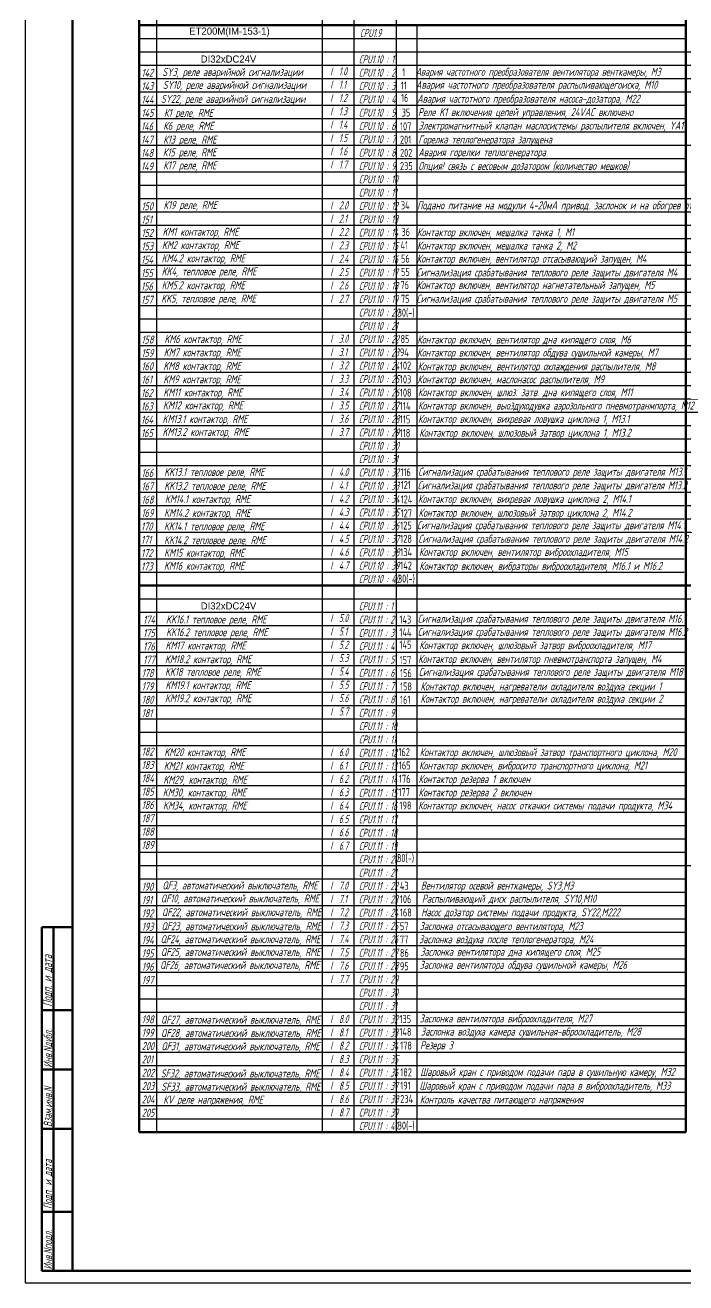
# Model space of a CAD drawing. Header units: millimetres. Extents: x 14016 to 19364, y 4274 to 5404.
# Drawn here: x 18523 to 18802, y 4274 to 4804 of the extents above; entities that cross this region are included whole.
import ezdxf

# ---------------------------------------------------------------- set-up
doc = ezdxf.new("R2010")
doc.units = ezdxf.units.MM
doc.header["$LTSCALE"] = 15
doc.linetypes.add('DOT', pattern=[0.25, 0, -0.25])
for name, color, linetype, lineweight in [('0.35 TEXT', 7, 'Continuous', 35), ('LWT 0.5', 7, 'Continuous', 50), ('LWT 0.6', 7, 'Continuous', 50)]:
    doc.layers.add(name, color=color, linetype=linetype, lineweight=lineweight)
doc.styles.add('33', font='gost.shx', dxfattribs={"width": 0.7, "oblique": 15, "height": 3.5})
doc.styles.add('34', font='gost.shx', dxfattribs={"width": 0.8, "oblique": 15, "height": 3.5})
doc.styles.add('OPSI', font='ISI-ROMANS_PL.SHX', dxfattribs={"height": 1.5})

msp = doc.modelspace()

# ---------------------------------------------------------------- linework, layer by layer
for p, q in [((18522.83, 4867.56, -0.02), (18522.83, 4273.56, -0.02)), ((18578.23, 4815.18, -0.02), (18578.23, 4337.05, -0.02)), ((18648.16, 4815.18, -0.02), (18648.16, 4337.05, -0.02)), ((18661.56, 4815.18, -0.02), (18661.56, 4337.05, -0.02)), ((18679.29, 4815.18, -0.02), (18679.29, 4337.05, -0.02)), ((18688.09, 4803.93, -0.02), (18688.09, 4337.05, -0.02)), ((18570.97, 4798.3, -0.02), (18651.84, 4798.3, -0.02)), ((18651.84, 4798.3, -0.02), (18801.57, 4798.3, -0.02)), ((18570.97, 4792.68, -0.02), (18651.84, 4792.68, -0.02)), ((18651.84, 4792.68, -0.02), (18801.57, 4792.68, -0.02)), ((18801.57, 4792.68, -0.02), (18875.3, 4792.68, -0.02)), ((18570.97, 4787.05, -0.02), (18651.84, 4787.05, -0.02)), ((18651.84, 4787.05, -0.02), (18801.57, 4787.05, -0.02)), ((18801.57, 4787.05, -0.02), (18875.3, 4787.05, -0.02)), ((18570.97, 4781.43, -0.02), (18651.84, 4781.43, -0.02)), ((18651.84, 4781.43, -0.02), (18801.57, 4781.43, -0.02)), ((18801.57, 4781.43, -0.02), (18875.3, 4781.43, -0.02)), ((18570.97, 4775.8, -0.02), (18651.84, 4775.8, -0.02)), ((18651.84, 4775.8, -0.02), (18801.57, 4775.8, -0.02)), ((18801.57, 4775.8, -0.02), (18875.3, 4775.8, -0.02)), ((18570.97, 4770.18, -0.02), (18651.84, 4770.18, -0.02)), ((18651.84, 4770.18, -0.02), (18801.57, 4770.18, -0.02)), ((18570.97, 4764.55, -0.02), (18651.84, 4764.55, -0.02)), ((18651.84, 4764.55, -0.02), (18801.57, 4764.55, -0.02)), ((18570.97, 4758.93, -0.02), (18651.84, 4758.93, -0.02)), ((18570.97, 4758.93, -0.02), (18651.84, 4758.93, -0.02)), ((18651.84, 4758.93, -0.02), (18801.57, 4758.93, -0.02)), ((18651.84, 4758.93, -0.02), (18801.57, 4758.93, -0.02)), ((18570.97, 4753.3, -0.02), (18651.84, 4753.3, -0.02)), ((18651.84, 4753.3, -0.02), (18801.57, 4753.3, -0.02)), ((18801.57, 4753.3, -0.02), (18875.3, 4753.3, -0.02)), ((18570.97, 4747.68, -0.02), (18651.84, 4747.68, -0.02)), ((18651.84, 4747.68, -0.02), (18801.57, 4747.68, -0.02)), ((18570.97, 4742.05, -0.02), (18651.84, 4742.05, -0.02)), ((18651.84, 4742.05, -0.02), (18801.57, 4742.05, -0.02)), ((18570.97, 4736.43, -0.02), (18651.84, 4736.43, -0.02)), ((18570.97, 4736.43, -0.02), (18651.84, 4736.43, -0.02)), ((18651.84, 4736.43, -0.02), (18801.57, 4736.43, -0.02)), ((18651.84, 4736.43, -0.02), (18801.57, 4736.43, -0.02)), ((18570.97, 4730.8, -0.02), (18651.84, 4730.8, -0.02)), ((18651.84, 4730.8, -0.02), (18801.57, 4730.8, -0.02)), ((18801.57, 4730.8, -0.02), (18875.3, 4730.8, -0.02)), ((18570.97, 4725.18, -0.02), (18651.84, 4725.18, -0.02)), ((18651.84, 4725.18, -0.02), (18801.57, 4725.18, -0.02)), ((18801.57, 4725.18, -0.02), (18875.3, 4725.18, -0.02)), ((18570.97, 4719.55, -0.02), (18651.84, 4719.55, -0.02)), ((18651.84, 4719.55, -0.02), (18801.57, 4719.55, -0.02)), ((18801.57, 4719.55, -0.02), (18875.3, 4719.55, -0.02)), ((18570.97, 4713.93, -0.02), (18651.84, 4713.93, -0.02)), ((18570.97, 4713.93, -0.02), (18651.84, 4713.93, -0.02)), ((18651.84, 4713.93, -0.02), (18801.57, 4713.93, -0.02)), ((18651.84, 4713.93, -0.02), (18801.57, 4713.93, -0.02)), ((18801.57, 4713.93, -0.02), (18875.3, 4713.93, -0.02)), ((18570.97, 4708.3, -0.02), (18651.84, 4708.3, -0.02)), ((18651.84, 4708.3, -0.02), (18801.57, 4708.3, -0.02)), ((18801.57, 4708.3, -0.02), (18875.3, 4708.3, -0.02)), ((18570.97, 4702.68, -0.02), (18651.84, 4702.68, -0.02)), ((18651.84, 4702.68, -0.02), (18801.57, 4702.68, -0.02)), ((18801.57, 4702.68, -0.02), (18875.3, 4702.68, -0.02)), ((18570.97, 4697.05, -0.02), (18651.84, 4697.05, -0.02)), ((18651.84, 4697.05, -0.02), (18801.57, 4697.05, -0.02)), ((18801.57, 4697.05, -0.02), (18875.3, 4697.05, -0.02)), ((18570.97, 4691.43, -0.02), (18651.84, 4691.43, -0.02)), ((18570.97, 4691.43, -0.02), (18651.84, 4691.43, -0.02)), ((18651.84, 4691.43, -0.02), (18801.57, 4691.43, -0.02)), ((18651.84, 4691.43, -0.02), (18801.57, 4691.43, -0.02)), ((18801.57, 4691.43, -0.02), (18875.3, 4691.43, -0.02)), ((18570.97, 4685.8, -0.02), (18651.84, 4685.8, -0.02)), ((18651.84, 4685.8, -0.02), (18801.57, 4685.8, -0.02)), ((18801.57, 4685.8, -0.02), (18875.3, 4685.8, -0.02)), ((18570.97, 4680.18, -0.02), (18651.84, 4680.18, -0.02)), ((18651.84, 4680.18, -0.02), (18801.57, 4680.18, -0.02)), ((18801.57, 4680.18, -0.02), (18875.3, 4680.18, -0.02)), ((18570.97, 4674.55, -0.02), (18651.84, 4674.55, -0.02)), ((18570.97, 4674.55, -0.02), (18651.84, 4674.55, -0.02)), ((18651.84, 4674.55, -0.02), (18801.57, 4674.55, -0.02)), ((18651.84, 4674.55, -0.02), (18801.57, 4674.55, -0.02)), ((18801.57, 4674.55, -0.02), (18875.3, 4674.55, -0.02)), ((18570.97, 4668.93, -0.02), (18651.84, 4668.93, -0.02)), ((18651.84, 4668.93, -0.02), (18801.57, 4668.93, -0.02)), ((18801.57, 4668.93, -0.02), (18875.3, 4668.93, -0.02)), ((18570.97, 4663.3, -0.02), (18651.84, 4663.3, -0.02)), ((18570.97, 4663.3, -0.02), (18651.84, 4663.3, -0.02)), ((18651.84, 4663.3, -0.02), (18801.57, 4663.3, -0.02)), ((18651.84, 4663.3, -0.02), (18801.57, 4663.3, -0.02)), ((18801.57, 4663.3, -0.02), (18875.3, 4663.3, -0.02)), ((18570.97, 4657.68, -0.02), (18651.84, 4657.68, -0.02)), ((18570.97, 4657.68, -0.02), (18651.84, 4657.68, -0.02)), ((18651.84, 4657.68, -0.02), (18801.57, 4657.68, -0.02)), ((18651.84, 4657.68, -0.02), (18801.57, 4657.68, -0.02)), ((18801.57, 4657.68, -0.02), (18875.3, 4657.68, -0.02)), ((18570.97, 4652.05, -0.02), (18651.84, 4652.05, -0.02)), ((18570.97, 4652.05, -0.02), (18651.84, 4652.05, -0.02)), ((18651.84, 4652.05, -0.02), (18801.57, 4652.05, -0.02)), ((18651.84, 4652.05, -0.02), (18801.57, 4652.05, -0.02)), ((18801.57, 4652.05, -0.02), (18875.3, 4652.05, -0.02)), ((18570.97, 4646.43, -0.02), (18651.84, 4646.43, -0.02)), ((18651.84, 4646.43, -0.02), (18801.57, 4646.43, -0.02)), ((18801.57, 4646.43, -0.02), (18875.3, 4646.43, -0.02)), ((18570.97, 4640.8, -0.02), (18651.84, 4640.8, -0.02)), ((18570.97, 4640.8, -0.02), (18651.84, 4640.8, -0.02)), ((18651.84, 4640.8, -0.02), (18801.57, 4640.8, -0.02)), ((18651.84, 4640.8, -0.02), (18801.57, 4640.8, -0.02)), ((18801.57, 4640.8, -0.02), (18875.3, 4640.8, -0.02)), ((18801.57, 4640.8, -0.02), (18875.3, 4640.8, -0.02)), ((18570.97, 4635.18, -0.02), (18651.84, 4635.18, -0.02)), ((18651.84, 4635.18, -0.02), (18801.57, 4635.18, -0.02)), ((18801.57, 4635.18, -0.02), (18875.3, 4635.18, -0.02)), ((18570.97, 4629.55, -0.02), (18651.84, 4629.55, -0.02)), ((18651.84, 4629.55, -0.02), (18801.57, 4629.55, -0.02)), ((18801.57, 4629.55, -0.02), (18875.3, 4629.55, -0.02)), ((18570.97, 4623.93, -0.02), (18651.84, 4623.93, -0.02)), ((18651.84, 4623.93, -0.02), (18801.57, 4623.93, -0.02)), ((18801.57, 4623.93, -0.02), (18875.3, 4623.93, -0.02)), ((18570.97, 4618.3, -0.02), (18651.84, 4618.3, -0.02)), ((18651.12, 4618.3, -0.02), (18800.85, 4618.3, -0.02)), ((18801.57, 4618.3, -0.02), (18875.3, 4618.3, -0.02)), ((18801.57, 4618.3, -0.02), (18875.3, 4618.3, -0.02)), ((18570.97, 4612.68, -0.02), (18651.84, 4612.68, -0.02)), ((18651.12, 4612.68, -0.02), (18800.85, 4612.68, -0.02)), ((18801.57, 4612.68, -0.02), (18875.3, 4612.68, -0.02)), ((18570.97, 4607.05, -0.02), (18651.84, 4607.05, -0.02)), ((18651.12, 4607.05, -0.02), (18800.85, 4607.05, -0.02)), ((18801.57, 4607.05, -0.02), (18875.3, 4607.05, -0.02)), ((18570.97, 4601.43, -0.02), (18651.84, 4601.43, -0.02)), ((18651.12, 4601.43, -0.02), (18800.85, 4601.43, -0.02)), ((18801.57, 4601.43, -0.02), (18875.3, 4601.43, -0.02)), ((18570.97, 4595.8, -0.02), (18651.84, 4595.8, -0.02)), ((18651.12, 4595.8, -0.02), (18800.85, 4595.8, -0.02)), ((18801.57, 4595.8, -0.02), (18875.3, 4595.8, -0.02)), ((18801.57, 4595.8, -0.02), (18875.3, 4595.8, -0.02)), ((18570.97, 4590.18, -0.02), (18651.84, 4590.18, -0.02)), ((18651.12, 4590.18, -0.02), (18800.85, 4590.18, -0.02)), ((18801.57, 4590.18, -0.02), (18875.3, 4590.18, -0.02)), ((18570.97, 4584.55, -0.02), (18651.84, 4584.55, -0.02)), ((18651.12, 4584.55, -0.02), (18800.85, 4584.55, -0.02)), ((18570.97, 4578.93, -0.02), (18651.84, 4578.93, -0.02)), ((18651.12, 4578.93, -0.02), (18800.85, 4578.93, -0.02)), ((18570.97, 4573.3, -0.02), (18651.84, 4573.3, -0.02)), ((18651.12, 4573.3, -0.02), (18800.85, 4573.3, -0.02)), ((18570.97, 4562.05, -0.02), (18651.84, 4562.05, -0.02)), ((18651.84, 4562.05, -0.02), (18801.57, 4562.05, -0.02)), ((18801.57, 4562.05, -0.02), (18875.3, 4562.05, -0.02)), ((18570.97, 4556.43, -0.02), (18801.57, 4556.43, -0.02)), ((18570.97, 4550.8, -0.02), (18651.84, 4550.8, -0.02)), ((18651.84, 4550.8, -0.02), (18801.57, 4550.8, -0.02)), ((18570.97, 4545.18, -0.02), (18651.84, 4545.18, -0.02)), ((18651.84, 4545.18, -0.02), (18801.57, 4545.18, -0.02)), ((18570.97, 4539.55, -0.02), (18651.84, 4539.55, -0.02)), ((18570.97, 4539.55, -0.02), (18651.84, 4539.55, -0.02)), ((18651.84, 4539.55, -0.02), (18801.57, 4539.55, -0.02)), ((18651.84, 4539.55, -0.02), (18801.57, 4539.55, -0.02)), ((18570.97, 4533.93, -0.02), (18651.84, 4533.93, -0.02)), ((18651.84, 4533.93, -0.02), (18801.57, 4533.93, -0.02)), ((18570.97, 4528.3, -0.02), (18651.84, 4528.3, -0.02)), ((18651.84, 4528.3, -0.02), (18801.57, 4528.3, -0.02)), ((18570.97, 4522.68, -0.02), (18651.84, 4522.68, -0.02)), ((18651.84, 4522.68, -0.02), (18801.57, 4522.68, -0.02)), ((18570.97, 4517.05, -0.02), (18651.84, 4517.05, -0.02)), ((18570.97, 4517.05, -0.02), (18651.84, 4517.05, -0.02)), ((18651.84, 4517.05, -0.02), (18801.57, 4517.05, -0.02)), ((18651.84, 4517.05, -0.02), (18801.57, 4517.05, -0.02)), ((18570.97, 4511.43, -0.02), (18651.84, 4511.43, -0.02)), ((18651.84, 4511.43, -0.02), (18801.57, 4511.43, -0.02)), ((18570.97, 4505.8, -0.02), (18651.84, 4505.8, -0.02)), ((18651.84, 4505.8, -0.02), (18801.57, 4505.8, -0.02)), ((18570.97, 4500.18, -0.02), (18651.84, 4500.18, -0.02)), ((18651.84, 4500.18, -0.02), (18801.57, 4500.18, -0.02)), ((18570.97, 4494.55, -0.02), (18651.84, 4494.55, -0.02)), ((18570.97, 4494.55, -0.02), (18651.84, 4494.55, -0.02)), ((18651.84, 4494.55, -0.02), (18801.57, 4494.55, -0.02)), ((18651.84, 4494.55, -0.02), (18801.57, 4494.55, -0.02)), ((18570.97, 4488.93, -0.02), (18651.84, 4488.93, -0.02)), ((18651.84, 4488.93, -0.02), (18801.57, 4488.93, -0.02)), ((18570.97, 4483.3, -0.02), (18651.84, 4483.3, -0.02)), ((18651.84, 4483.3, -0.02), (18801.57, 4483.3, -0.02)), ((18570.97, 4477.68, -0.02), (18651.84, 4477.68, -0.02)), ((18570.97, 4477.68, -0.02), (18651.84, 4477.68, -0.02)), ((18651.84, 4477.68, -0.02), (18801.57, 4477.68, -0.02)), ((18651.84, 4477.68, -0.02), (18801.57, 4477.68, -0.02)), ((18570.97, 4472.05, -0.02), (18651.84, 4472.05, -0.02)), ((18651.84, 4472.05, -0.02), (18801.57, 4472.05, -0.02)), ((18570.97, 4466.43, -0.02), (18651.84, 4466.43, -0.02)), ((18570.97, 4466.43, -0.02), (18651.84, 4466.43, -0.02)), ((18651.84, 4466.43, -0.02), (18801.57, 4466.43, -0.02)), ((18651.84, 4466.43, -0.02), (18801.57, 4466.43, -0.02)), ((18570.97, 4460.8, -0.02), (18651.84, 4460.8, -0.02)), ((18570.97, 4460.8, -0.02), (18651.84, 4460.8, -0.02)), ((18651.84, 4460.8, -0.02), (18801.57, 4460.8, -0.02)), ((18651.84, 4460.8, -0.02), (18801.57, 4460.8, -0.02)), ((18570.97, 4455.18, -0.02), (18651.84, 4455.18, -0.02)), ((18570.97, 4455.18, -0.02), (18651.84, 4455.18, -0.02)), ((18651.84, 4455.18, -0.02), (18801.57, 4455.18, -0.02)), ((18651.84, 4455.18, -0.02), (18801.57, 4455.18, -0.02)), ((18570.97, 4449.55, -0.02), (18651.84, 4449.55, -0.02)), ((18651.84, 4449.55, -0.02), (18801.57, 4449.55, -0.02)), ((18801.57, 4449.55, -0.02), (18875.3, 4449.55, -0.02)), ((18570.97, 4443.93, -0.02), (18651.84, 4443.93, -0.02)), ((18570.97, 4443.93, -0.02), (18651.84, 4443.93, -0.02)), ((18651.84, 4443.93, -0.02), (18801.57, 4443.93, -0.02)), ((18651.84, 4443.93, -0.02), (18801.57, 4443.93, -0.02)), ((18570.97, 4438.3, -0.02), (18651.84, 4438.3, -0.02)), ((18651.84, 4438.3, -0.02), (18801.57, 4438.3, -0.02)), ((18570.97, 4432.68, -0.02), (18651.84, 4432.68, -0.02)), ((18651.84, 4432.68, -0.02), (18801.57, 4432.68, -0.02)), ((18570.97, 4427.05, -0.02), (18651.84, 4427.05, -0.02)), ((18651.84, 4427.05, -0.02), (18801.57, 4427.05, -0.02)), ((18570.97, 4421.43, -0.02), (18651.84, 4421.43, -0.02)), ((18651.84, 4421.43, -0.02), (18801.57, 4421.43, -0.02)), ((18570.97, 4415.8, -0.02), (18651.84, 4415.8, -0.02)), ((18651.84, 4415.8, -0.02), (18801.57, 4415.8, -0.02)), ((18570.97, 4410.18, -0.02), (18651.84, 4410.18, -0.02)), ((18651.84, 4410.18, -0.02), (18801.57, 4410.18, -0.02)), ((18570.97, 4404.55, -0.02), (18651.84, 4404.55, -0.02)), ((18651.84, 4404.55, -0.02), (18801.57, 4404.55, -0.02)), ((18570.97, 4398.93, -0.02), (18651.84, 4398.93, -0.02)), ((18651.84, 4398.93, -0.02), (18801.57, 4398.93, -0.02)), ((18570.97, 4393.3, -0.02), (18651.84, 4393.3, -0.02)), ((18651.84, 4393.3, -0.02), (18801.57, 4393.3, -0.02)), ((18570.97, 4387.68, -0.02), (18651.84, 4387.68, -0.02)), ((18651.84, 4387.68, -0.02), (18801.57, 4387.68, -0.02)), ((18570.97, 4382.05, -0.02), (18651.84, 4382.05, -0.02)), ((18651.84, 4382.05, -0.02), (18801.57, 4382.05, -0.02)), ((18570.97, 4376.43, -0.02), (18651.84, 4376.43, -0.02)), ((18651.84, 4376.43, -0.02), (18801.57, 4376.43, -0.02)), ((18570.97, 4370.8, -0.02), (18651.84, 4370.8, -0.02)), ((18651.84, 4370.8, -0.02), (18801.57, 4370.8, -0.02)), ((18570.97, 4365.18, -0.02), (18651.84, 4365.18, -0.02)), ((18651.84, 4365.18, -0.02), (18801.57, 4365.18, -0.02)), ((18570.97, 4359.55, -0.02), (18801.57, 4359.55, -0.02)), ((18570.97, 4353.93, -0.02), (18651.84, 4353.93, -0.02)), ((18651.84, 4353.93, -0.02), (18801.57, 4353.93, -0.02)), ((18570.97, 4348.3, -0.02), (18651.84, 4348.3, -0.02)), ((18651.84, 4348.3, -0.02), (18801.57, 4348.3, -0.02)), ((18570.97, 4342.68, -0.02), (18651.84, 4342.68, -0.02)), ((18651.84, 4342.68, -0.02), (18801.57, 4342.68, -0.02)), ((18570.97, 4337.05, -0.02), (18651.84, 4337.05, -0.02)), ((18651.84, 4337.05, -0.02), (18801.57, 4337.05, -0.02)), ((18522.83, 4273.56, -0.02), (19363.83, 4273.56, -0.02))]:
    msp.add_line(p, q)
at = {"layer": 'LWT 0.5'}
for p, q in [((18570.97, 4815.18, -0.02), (18570.97, 4337.05, -0.02)), ((18801.57, 4815.18, -0.02), (18801.57, 4337.05, -0.02)), ((18570.97, 4803.93, -0.02), (18651.84, 4803.93, -0.02)), ((18651.84, 4803.93, -0.02), (18801.57, 4803.93, -0.02)), ((18570.97, 4567.68, -0.02), (18651.84, 4567.68, -0.02)), ((18651.84, 4567.68, -0.02), (18801.57, 4567.68, -0.02)), ((18801.57, 4567.68, -0.02), (18875.3, 4567.68, -0.02)), ((18570.97, 4337.05, -0.02), (18801.57, 4337.05, -0.02))]:
    msp.add_line(p, q, dxfattribs=at)
at = {"layer": 'LWT 0.6'}
for p, q in [((18542.83, 4278.56, -0.02), (18542.83, 4862.56, -0.02)), ((18529.83, 4278.56, -0.02), (18529.83, 4423.56, -0.02)), ((18529.83, 4423.56, -0.02), (18542.83, 4423.56, -0.02)), ((18534.83, 4278.56, -0.02), (18534.83, 4423.56, -0.02)), ((18529.83, 4388.56, -0.02), (18542.83, 4388.56, -0.02)), ((18529.83, 4363.56, -0.02), (18542.83, 4363.56, -0.02)), ((18529.83, 4338.56, -0.02), (18542.83, 4338.56, -0.02)), ((18529.83, 4303.56, -0.02), (18542.83, 4303.56, -0.02)), ((18542.83, 4278.56, -0.02), (18529.83, 4278.56, -0.02)), ((19358.83, 4278.56, -0.02), (18542.83, 4278.56, -0.02))]:
    msp.add_line(p, q, dxfattribs=at)

# ---------------------------------------------------------------- texts
at = {"linetype": 'DOT', "char_height": 3, "width": 43.9347, "attachment_point": 1, "style": 'OPSI'}
for s, insert in [('ET200M(IM-153-1)', (18592.11, 4802.96, -0.02)), ('DI32xDC24V', (18596.92, 4791.18, -0.02)), ('DI32xDC24V', (18596.92, 4560.55, -0.02))]:
    msp.add_mtext(s, dxfattribs=dict(at, insert=insert))
at = {"layer": '0.35 TEXT', "style": '33', "oblique": 15}
for s, width, p in [('142', 0.774574, (18571.89, 4782.18, -0.02)), ('Авария частотного преобразователя вентилятора венткамеры, М3', 0.876694, (18687.54, 4782.6, -0.02)), ('143', 0.774574, (18571.89, 4776.55, -0.02)), ('Авария частотного преобразователя распыливающегоиска, М10', 0.86303, (18687.73, 4777.15, -0.02)), ('144', 0.774574, (18571.89, 4770.93, -0.02)), ('Авария частотного преобразователя насоса-дозатора, М22', 0.86303, (18688.19, 4771.25, -0.02)), ('145', 0.774574, (18571.89, 4765.3, -0.02)), ('Реле K1 включения цепей управления, 24VAC включено', 0.9, (18688.59, 4765.61, -0.02)), ('Электромагнитный клапан маслосистемы распылителя включен, YA1', 0.9, (18688.78, 4759.94, -0.02)), ('146', 0.774574, (18571.71, 4759.61, -0.02)), ('147', 0.774574, (18571.71, 4753.98, -0.02)), ('Горелка теплогенератора запущена', 0.9, (18688.71, 4754.08, -0.02)), ('148', 0.774574, (18571.71, 4748.36, -0.02)), ('Авария горелки теплогенератора ', 0.9, (18688.71, 4748.7, -0.02)), ('149', 0.774574, (18571.71, 4742.73, -0.02)), ('Опция! связь с весовым дозатором (количество мешков)', 0.9, (18688.71, 4742.92, -0.02)), ('150', 0.774574, (18571.89, 4725.93, -0.02)), ('Подано питание на модули 4-20мА привод. заслонок и на обогрев от конденсата', 0.781856, (18688.17, 4726.3, -0.02)), ('151', 0.774574, (18571.89, 4720.3, -0.02)), ('152', 0.774574, (18571.89, 4714.68, -0.02)), ('Контактор включен, мешалка танка 1, М1', 0.9, (18688.14, 4714.96, -0.02)), ('153', 0.774574, (18571.89, 4709.05, -0.02)), ('Контактор включен, мешалка танка 2, М2', 0.9, (18688.14, 4709.33, -0.02)), ('154', 0.774574, (18571.71, 4703.36, -0.02)), ('Контактор включен, вентилятор отсасывающий запущен, М4', 0.9, (18687.99, 4703.81, -0.02)), ('155', 0.774574, (18571.71, 4697.73, -0.02)), ('Сигнализация срабатывания теплового реле защиты двигателя М4', 0.9, (18687.94, 4698.01, -0.02)), ('156', 0.774574, (18571.71, 4692.11, -0.02)), ('Контактор включен, вентилятор нагнетательный запущен, М5', 0.9, (18687.99, 4692.7, -0.02)), ('157', 0.774574, (18571.71, 4686.48, -0.02)), ('Сигнализация срабатывания теплового реле защиты двигателя М5', 0.9, (18687.94, 4686.91, -0.02)), ('158', 0.774574, (18571.89, 4669.68, -0.02)), ('Контактор включен, вентилятор дна кипящего слоя, М6', 0.9, (18688.27, 4669.71, -0.02)), ('Контактор включен, вентилятор обдува сушильной камеры, М7', 0.9, (18688.22, 4664.23, -0.02)), ('159', 0.774574, (18571.89, 4664.05, -0.02)), ('160', 0.774574, (18571.89, 4658.43, -0.02)), ('Контактор включен, вентилятор охлаждения распылителя, М8', 0.9, (18688.45, 4658.42, -0.02)), ('161', 0.774574, (18571.89, 4652.8, -0.02)), ('Контактор включен, маслонасос распылителя, М9', 0.9, (18688.35, 4652.93, -0.02)), ('162', 0.774574, (18571.71, 4647.11, -0.02)), ('Контактор включен, шлюз. затв. дна кипящего слоя, М11', 0.9, (18688.58, 4647.49, -0.02)), ('163', 0.774574, (18571.71, 4641.48, -0.02)), ('Контактор включен, выоздуходувка аэрозольного пневмотранмпорта, М12', 0.848136, (18688.58, 4641.86, -0.02)), ('164', 0.774574, (18571.71, 4635.86, -0.02)), ('Контактор включен, вихревая ловушка циклона 1, М13.1', 0.9, (18688.58, 4636.24, -0.02)), ('165', 0.774574, (18571.71, 4630.23, -0.02)), ('Контактор включен, шлюзовый затвор циклона 1, М13.2', 0.9, (18689.07, 4630.38, -0.02)), ('166', 0.774574, (18571.89, 4613.43, -0.02)), ('Сигнализация срабатывания теплового реле защиты двигателя М13.1', 0.9, (18688.64, 4613.94, -0.02)), ('167', 0.774574, (18571.89, 4607.8, -0.02)), ('Сигнализация срабатывания теплового реле защиты двигателя М13.2', 0.9, (18688.42, 4608.22, -0.02)), ('168', 0.774574, (18571.89, 4602.18, -0.02)), ('Контактор включен, вихревая ловушка циклона 2, М14.1', 0.9, (18688.58, 4602.51, -0.02)), ('169', 0.774574, (18571.89, 4596.55, -0.02)), ('Контактор включен, шлюзовый затвор циклона 2, М14.2', 0.9, (18688.77, 4596.65, -0.02)), ('170', 0.774574, (18571.71, 4590.86, -0.02)), ('Сигнализация срабатывания теплового реле защиты двигателя М14.1', 0.9, (18688.19, 4591.38, -0.02)), ('171', 0.774574, (18571.71, 4585.23, -0.02)), ('Сигнализация срабатывания теплового реле защиты двигателя М14.2', 0.9, (18688.73, 4585.66, -0.02)), ('172', 0.774574, (18571.71, 4579.61, -0.02)), ('Контактор включен, вентилятор виброохладителя, М15', 0.9, (18688.97, 4580.13, -0.02)), ('Контактор включен, вибраторы виброохладителя, М16.1 и М16.2', 0.9, (18689.11, 4574.18, -0.02)), ('173', 0.774574, (18571.71, 4573.98, -0.02)), ('174', 0.774574, (18572.6, 4551.54, -0.02)), ('Сигнализация срабатывания теплового реле защиты двигателя М16.1', 0.9, (18688.48, 4551.97, -0.02)), ('175', 0.774574, (18572.6, 4545.92, -0.02)), ('Сигнализация срабатывания теплового реле защиты двигателя М16.2', 0.9, (18688.48, 4546.41, -0.02)), ('176', 0.774574, (18572.6, 4540.29, -0.02)), ('Контактор включен, шлюзовый затвор виброохладителя, М17', 0.9, (18689.1, 4540.8, -0.02)), ('177', 0.774574, (18572.6, 4534.67, -0.02)), ('Контактор включен, вентилятор пневмотранспорта запущен, М4', 0.9, (18688.61, 4534.99, -0.02)), ('178', 0.774574, (18571.99, 4529.04, -0.02)), ('Сигнализация срабатывания теплового реле защиты двигателя М18', 0.9, (18688.92, 4529.54, -0.02)), ('179', 0.774574, (18571.99, 4523.42, -0.02)), ('Контактор включен, нагреватели охладителя воздуха секции 1', 0.9, (18689.6, 4523.45, -0.02)), ('180', 0.774574, (18571.99, 4517.79, -0.02)), ('Контактор включен, нагреватели охладителя воздуха секции 2', 0.9, (18689.6, 4518.22, -0.02)), ('181', 0.774574, (18571.99, 4512.17, -0.02)), ('182', 0.774574, (18571.99, 4495.93, -0.02)), ('Контактор включен, шлюзовый затвор транспортного циклона, М20', 0.9, (18689.26, 4495.68, -0.02)), ('183', 0.774574, (18571.99, 4490.3, -0.02)), ('Контактор включен, вибросито транспортного циклона, М21', 0.9, (18688.99, 4490.04, -0.02)), ('184', 0.774574, (18571.99, 4484.68, -0.02)), ('Контактор резерва 1 включен', 0.9, (18688.76, 4484.33, -0.02)), ('185', 0.774574, (18571.99, 4479.05, -0.02)), ('Контактор резерва 2 включен', 0.9, (18688.76, 4478.71, -0.02)), ('186', 0.774574, (18571.99, 4473.43, -0.02)), ('Контактор включен, насос откачки системы подачи продукта, М34', 0.9, (18688.61, 4473.19, -0.02)), ('187', 0.774574, (18571.99, 4467.8, -0.02)), ('188', 0.774574, (18571.99, 4462.18, -0.02)), ('189', 0.774574, (18571.99, 4456.55, -0.02)), ('190', 0.774574, (18571.99, 4438.96, -0.02)), ('Вентилятор осевой венткамеры, SY3,М3', 0.9, (18689.78, 4439.41, -0.02)), ('191', 0.774574, (18571.99, 4433.33, -0.02)), ('Распыливающий диск распылителя, SY10,М10', 0.9, (18690.21, 4433.89, -0.02)), ('192', 0.774574, (18571.99, 4427.71, -0.02)), ('Насос дозатор системы подачи продукта, SY22,М222', 0.9, (18689.88, 4428.15, -0.02)), ('193', 0.774574, (18571.99, 4422.08, -0.02)), ('Заслонка отсасывающего вентилятора, М23', 0.9, (18689.25, 4422.3, -0.02)), ('194', 0.774574, (18571.99, 4416.46, -0.02)), ('Заслонка воздуха после теплогенератора, М24', 0.9, (18688.99, 4416.78, -0.02)), ('195', 0.774574, (18571.99, 4410.83, -0.02)), ('Заслонка вентилятора дна кипящего слоя, М25', 0.9, (18689.51, 4411.52, -0.02)), ('196', 0.774574, (18571.99, 4405.21, -0.02)), ('Заслонка вентилятора обдува сушильной камеры, М26', 0.9, (18689.25, 4405.99, -0.02)), ('197', 0.774574, (18571.99, 4399.58, -0.02)), ('Заслонка вентилятора виброохладителя, М27', 0.9, (18689.25, 4383.37, -0.02)), ('198', 0.774574, (18571.99, 4382.98, -0.02)), ('Заслонка воздуха камера сушильная-вброохладитель, М28', 0.9, (18689.77, 4377.84, -0.02)), ('199', 0.774574, (18571.99, 4377.36, -0.02)), ('200', 0.774574, (18571.99, 4371.73, -0.02)), ('Резерв 3', 0.9, (18689.44, 4372.06, -0.02)), ('201', 0.774574, (18571.99, 4366.11, -0.02)), ('202', 0.774574, (18571.99, 4360.48, -0.02)), ('Шаровый кран с приводом подачи пара в сушильную камеру, М32', 0.9, (18689.51, 4360.81, -0.02)), ('203', 0.774574, (18571.99, 4354.86, -0.02)), ('Шаровый кран с приводом подачи пара в виброохладитель, М33', 0.9, (18689.18, 4355.01, -0.02)), ('204', 0.774574, (18571.99, 4349.23, -0.02)), ('Контроль качества питающего напряжения ', 0.9, (18689.34, 4349.19, -0.02)), ('205', 0.774574, (18571.99, 4343.61, -0.02))]:
    msp.add_text(s, height=3.375, dxfattribs=dict(at, width=width)).set_placement(p)
at = {"layer": '0.35 TEXT', "color": 5, "style": '33', "oblique": 15, "width": 0.9}
for s, p in [('SY3, реле аварийной сигнализации', (18580.7, 4782.53, -0.02)), ('SY10, реле аварийной сигнализации', (18580.89, 4777.08, -0.02)), ('SY22, реле аварийной сигнализации', (18580.11, 4771.19, -0.02)), ('К1 реле, RME', (18581.39, 4765.28, -0.02)), ('К6 реле, RME', (18581.07, 4759.84, -0.02)), ('К13 реле, RME', (18581.07, 4754.02, -0.02)), ('К15 реле, RME', (18580.92, 4748.67, -0.02)), ('К17 реле, RME', (18581.07, 4743.17, -0.02)), ('К19 реле, RME', (18581.2, 4726.46, -0.02)), ('KM1 контактор, RME', (18580.8, 4715.14, -0.02)), ('KM2 контактор, RME', (18580.53, 4709.51, -0.02)), ('KM4.2 контактор, RME', (18580.42, 4703.96, -0.02)), ('KK4, тепловое реле, RME', (18580.42, 4698.45, -0.02)), ('KM5.2 контактор, RME', (18580.42, 4692.58, -0.02)), ('KK5, тепловое реле, RME', (18580.22, 4686.99, -0.02)), ('KM6 контактор, RME', (18581.58, 4669.91, -0.02)), ('KM7 контактор, RME', (18581.31, 4664.28, -0.02)), ('KM8 контактор, RME', (18581.14, 4658.55, -0.02)), ('KM9 контактор, RME', (18581.14, 4652.93, -0.02)), ('KM11 контактор, RME', (18581.11, 4647.39, -0.02)), ('KM12 контактор, RME', (18580.97, 4641.95, -0.02)), ('KM13.1 контактор, RME', (18580.79, 4636.2, -0.02)), ('KM13.2 контактор, RME', (18580.79, 4630.75, -0.02)), ('KK13.1 тепловое реле, RME', (18581.47, 4613.85, -0.02)), ('KK13.2 тепловое реле, RME', (18581.5, 4607.96, -0.02)), ('KM14.1 контактор, RME', (18581.77, 4602.4, -0.02)), ('KM14.2 контактор, RME', (18581.43, 4596.58, -0.02)), ('KK14.1 тепловое реле, RME', (18581.4, 4590.97, -0.02)), ('KK14.2 тепловое реле, RME', (18581.44, 4585.08, -0.02)), ('KM15 контактор, RME', (18581.44, 4579.75, -0.02)), ('KM16 контактор, RME', (18581.39, 4574.27, -0.02)), ('KK16.1 тепловое реле, RME', (18582.27, 4551.67, -0.02)), ('KK16.2 тепловое реле, RME', (18582.3, 4546.28, -0.02)), ('KM17 контактор, RME', (18582.05, 4540.66, -0.02)), ('KM18.2 контактор, RME', (18581.8, 4534.88, -0.02)), ('KK18 тепловое реле, RME', (18581.82, 4529.55, -0.02)), ('KM19.1 контактор, RME', (18582.03, 4523.93, -0.02)), ('KM19.2 контактор, RME', (18581.81, 4518.42, -0.02)), ('KM20 контактор, RME', (18581.53, 4495.69, -0.02)), ('KM21 контактор, RME', (18581.34, 4489.86, -0.02)), ('KM29, контактор, RME', (18581.16, 4484.07, -0.02)), ('KM30, контактор, RME', (18580.89, 4478.67, -0.02)), ('KM34, контактор, RME', (18580.98, 4473.17, -0.02)), ('QF3, автоматический выключатель, RME', (18580.71, 4439.49, -0.02)), ('QF10, автоматический выключатель, RME', (18580.04, 4433.99, -0.02)), ('QF22, автоматический выключатель, RME', (18580.51, 4428.18, -0.02)), ('QF23, автоматический выключатель, RME', (18580.34, 4422.28, -0.02)), ('QF24, автоматический выключатель, RME', (18579.96, 4416.79, -0.02)), ('QF25, автоматический выключатель, RME', (18580.07, 4411.41, -0.02)), ('QF26, автоматический выключатель, RME', (18579.72, 4405.89, -0.02)), ('QF27, автоматический выключатель, RME', (18580.12, 4382.87, -0.02)), ('QF28, автоматический выключатель, RME', (18580.12, 4377.25, -0.02)), ('QF31, автоматический выключатель, RME', (18580.29, 4371.67, -0.02)), ('SF32, автоматический выключатель, RME', (18580.04, 4360.21, -0.02)), ('SF33, автоматический выключатель, RME', (18580.29, 4354.63, -0.02)), ('КV реле напряжения, RME', (18581.09, 4349.13, -0.02))]:
    msp.add_text(s, height=3.375, dxfattribs=at).set_placement(p)
at = {"layer": '0.35 TEXT', "style": '33', "width": 0.9}
for s, height, p in [('1', 3.38, (18681.92, 4782.44, -0.02)), ('11', 3.375, (18681.36, 4776.82, -0.02)), ('16', 3.375, (18681.41, 4771.62, -0.02)), ('35', 3.375, (18681.7, 4765.43, -0.02)), ('107', 3.375, (18680.98, 4759.63, -0.02)), ('201', 3.375, (18680.98, 4754.01, -0.02)), ('202', 3.375, (18680.98, 4748.44, -0.02)), ('235', 3.375, (18680.98, 4742.85, -0.02)), ('34', 3.375, (18681.34, 4726.32, -0.02)), ('36', 3.375, (18681.59, 4715.07, -0.02)), ('41', 3.375, (18681.18, 4709.44, -0.02)), ('56', 3.375, (18681.4, 4703.82, -0.02)), ('55', 3.375, (18681.4, 4698.19, -0.02)), ('76', 3.375, (18681.16, 4692.7, -0.02)), ('75', 3.375, (18681.36, 4686.88, -0.02)), ('30(-)', 3.375, (18679.98, 4681.02, -0.02)), ('85', 3.375, (18681.19, 4669.95, -0.02)), ('94', 3.375, (18680.94, 4664.32, -0.02)), ('102', 3.375, (18680.94, 4658.7, -0.02)), ('103', 3.375, (18680.94, 4652.91, -0.02)), ('108', 3.375, (18680.94, 4647.28, -0.02)), ('114', 3.375, (18680.94, 4641.66, -0.02)), ('115', 3.375, (18680.94, 4636.03, -0.02)), ('118', 3.375, (18680.87, 4630.24, -0.02)), ('116', 3.375, (18681.16, 4613.76, -0.02)), ('121', 3.375, (18681.27, 4608.35, -0.02)), ('124', 3.375, (18681.27, 4602.29, -0.02)), ('127', 3.375, (18681.27, 4596.41, -0.02)), ('125', 3.375, (18681.09, 4591.27, -0.02)), ('128', 3.375, (18681.09, 4585.65, -0.02)), ('134', 3.375, (18681.09, 4580.02, -0.02)), ('142', 3.375, (18681.09, 4574.4, -0.02)), ('30(-)', 3.375, (18680.09, 4568.83, -0.02)), ('143', 3.375, (18680.74, 4551.61, -0.02)), ('144', 3.375, (18680.74, 4546.2, -0.02)), ('145', 3.375, (18680.79, 4541, -0.02)), ('157', 3.375, (18680.84, 4534.56, -0.02)), ('156', 3.375, (18680.98, 4529.01, -0.02)), ('158', 3.375, (18680.98, 4523.38, -0.02)), ('161', 3.375, (18680.98, 4517.81, -0.02)), ('162', 3.375, (18680.29, 4495.69, -0.02)), ('165', 3.375, (18680.5, 4490.07, -0.02)), ('176', 3.375, (18680.54, 4484.44, -0.02)), ('177', 3.375, (18680.34, 4478.82, -0.02)), ('198', 3.375, (18680.79, 4473.19, -0.02)), ('30(-)', 3.375, (18679.79, 4450.98, -0.02)), ('43', 3.375, (18680.94, 4439.32, -0.02)), ('106', 3.375, (18680.94, 4433.7, -0.02)), ('168', 3.375, (18680.94, 4428.07, -0.02)), ('57', 3.375, (18680.94, 4422.28, -0.02)), ('77', 3.375, (18680.94, 4416.66, -0.02)), ('86', 3.375, (18680.94, 4411.03, -0.02)), ('95', 3.375, (18680.94, 4405.41, -0.02)), ('135', 3.375, (18680.76, 4383.14, -0.02)), ('148', 3.375, (18680.76, 4377.72, -0.02)), ('178', 3.375, (18681.05, 4371.94, -0.02)), ('182', 3.375, (18681.09, 4360.65, -0.02)), ('191', 3.375, (18681.09, 4355.02, -0.02)), ('234', 3.375, (18681.09, 4349.4, -0.02)), ('30(-)', 3.375, (18680.01, 4338.21, -0.02))]:
    msp.add_text(s, height=height, dxfattribs=at).set_placement(p)
at = {"layer": '0.35 TEXT', "style": '34', "oblique": 15, "width": 0.8}
for s, height, p in [('Подп. и дата', 4, (18534.18, 4390.03, -0.02)), ('Инв.Nдубл.', 3.5, (18534.18, 4364.27, -0.02)), ('Взам.инв.N', 3.5, (18534.18, 4339.29, -0.02)), ('Подп. и дата', 3.5, (18534.12, 4304.71, -0.02)), ('Инв.Nподл.', 3.5, (18534.18, 4279.18, -0.02))]:
    msp.add_text(s, height=height, rotation=90, dxfattribs=at).set_placement(p)
at = {"layer": '0.35 TEXT', "char_height": 3.375, "attachment_point": 1, "style": '33'}
for s, insert, width in [('CPU1.9', (18664.02, 4802.36, -0.02), 43.9347), ('I  1.0\\PI  1.1 I  1.2 I  1.3 I  1.4 I  1.5 I  1.6 I  1.7', (18651.53, 4786.22, -0.02), 6.4422), ('I  2.0 I  2.1 I  2.2 I  2.3 I  2.4 I  2.5 I  2.6 I  2.7', (18651.53, 4729.66, -0.02), 6.9977), ('I  3.0 I  3.1 I  3.2 I  3.3 I  3.4 I  3.5 I  3.6 I  3.7', (18651.53, 4673.41, -0.02), 6.7469), ('I  4.0 I  4.1 I  4.2 I  4.3 I  4.4 I  4.5 I  4.6 I  4.7', (18651.53, 4617.16, -0.02), 7.3977), ('I  5.0\\PI  5.1 I  5.2 I  5.3 I  5.4 I  5.5 I  5.6 I  5.7', (18651.53, 4555.59, -0.02), 6.746), ('I  6.0 I  6.1 I  6.2 I  6.3 I  6.4 I  6.5 I  6.6 I  6.7', (18651.53, 4499.03, -0.02), 6.4292), ('I  7.0 I  7.1 I  7.2 I  7.3 I  7.4 I  7.5 I  7.6 I  7.7', (18651.53, 4442.78, -0.02), 6.5341), ('I  8.0 I  8.1 I  8.2 I  8.3 I  8.4 I  8.5 I  8.6 I  8.7', (18651.53, 4386.53, -0.02), 7.3977)]:
    msp.add_mtext(s, dxfattribs=dict(at, insert=insert, width=width))
at = {"layer": '0.35 TEXT', "char_height": 3.375, "width": 16.7661, "attachment_point": 1, "line_spacing_factor": 0.998889, "style": '33'}
for s, insert in [('CPU1.10 : 1 CPU1.10 : 2 CPU1.10 : 3 CPU1.10 : 4 CPU1.10 : 5 CPU1.10 : 6 CPU1.10 : 7 CPU1.10 : 8 CPU1.10 : 9 CPU1.10 : 10 CPU1.10 : 11 CPU1.10 : 12 CPU1.10 : 13 CPU1.10 : 14 CPU1.10 : 15 CPU1.10 : 16 CPU1.10 : 17 CPU1.10 : 18 CPU1.10 : 19 CPU1.10 : 20 CPU1.10 : 21 CPU1.10 : 22 CPU1.10 : 23 CPU1.10 : 24 CPU1.10 : 25 CPU1.10 : 26 CPU1.10 : 27 CPU1.10 : 28 CPU1.10 : 29 CPU1.10 : 30 CPU1.10 : 31 CPU1.10 : 32 CPU1.10 : 33 CPU1.10 : 34 CPU1.10 : 35 CPU1.10 : 36 CPU1.10 : 37 CPU1.10 : 38 CPU1.10 : 39 CPU1.10 : 40', (18663.57, 4791.24, -0.02)), ('CPU1.11 : 1 CPU1.11 : 2 CPU1.11 : 3 CPU1.11 : 4 CPU1.11 : 5 CPU1.11 : 6 CPU1.11 : 7 CPU1.11 : 8 CPU1.11 : 9 CPU1.11 : 10 CPU1.11 : 11 CPU1.11 : 12 CPU1.11 : 13 CPU1.11 : 14 CPU1.11 : 15 CPU1.11 : 16 CPU1.11 : 17 CPU1.11 : 18 CPU1.11 : 19 CPU1.11 : 20 CPU1.11 : 21 CPU1.11 : 22 CPU1.11 : 23 CPU1.11 : 24 CPU1.11 : 25 CPU1.11 : 26 CPU1.11 : 27 CPU1.11 : 28 CPU1.11 : 29 CPU1.11 : 30 CPU1.11 : 31 CPU1.11 : 32 CPU1.11 : 33 CPU1.11 : 34 CPU1.11 : 35 CPU1.11 : 36 CPU1.11 : 37 CPU1.11 : 38 CPU1.11 : 39 CPU1.11 : 40', (18663.57, 4560.61, -0.02))]:
    msp.add_mtext(s, dxfattribs=dict(at, insert=insert))

doc.saveas('drawing.dxf')
